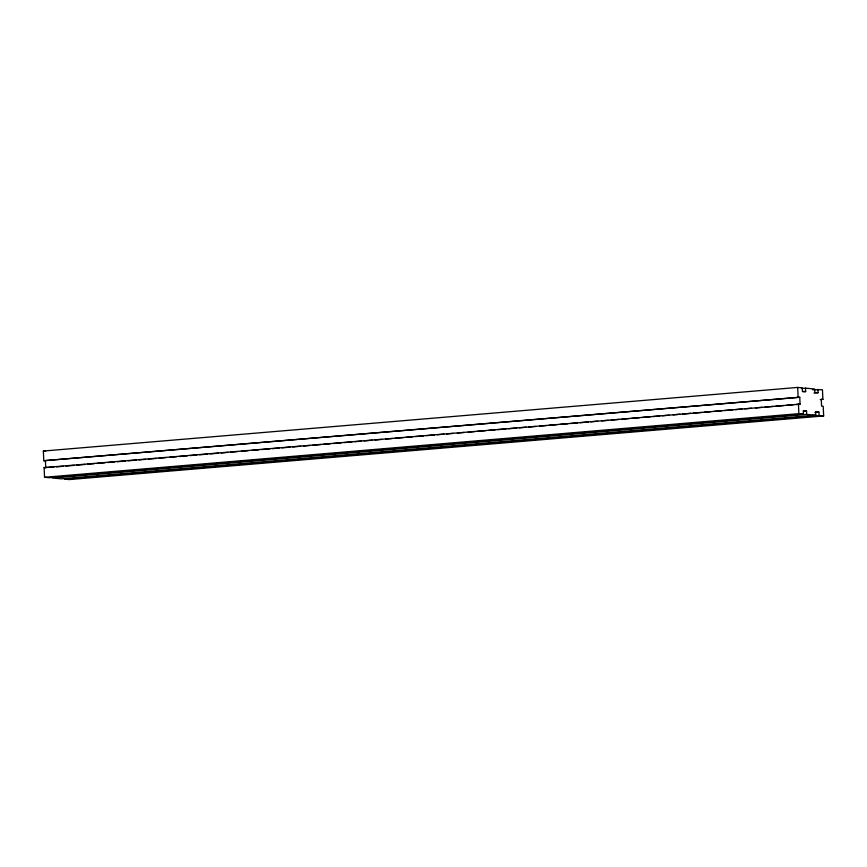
<?xml version="1.0" encoding="UTF-8"?>
<svg xmlns="http://www.w3.org/2000/svg" width="867" height="867" viewBox="0 0 867 867"><rect width="100%" height="100%" fill="white"/><g stroke="black" fill="none" stroke-linecap="round" stroke-linejoin="round"><path stroke-width="1.3" d="M796.014 404.488L800.068 404.152L799.753 397.249L43.794 460.713L43.35 451.046L797.683 387.43L802.246 387.852L802.409 391.299L805.66 391.602L805.508 388.156L801.455 388.492M812.498 389.749L822.458 389.716L822.902 399.384L820.204 399.611M802.961 391.83L805.66 391.602M814.005 393.087L818.047 392.74L817.895 389.294M43.794 460.713L799.753 397.249M822.902 399.384L821.266 399.232L821.58 406.135L823.206 406.287L823.65 415.954L819.087 415.531L818.925 412.085L815.674 411.782L815.825 415.228L806.7 414.393L806.538 410.936L803.286 410.633L803.438 414.09L49.105 477.706L44.542 477.283L44.098 467.616L800.068 404.152M44.098 467.616L53.83 467.085M56.528 466.858L63.269 466.283M65.968 466.056L74.074 465.373M76.773 465.145L84.868 464.463M87.567 464.235L94.308 463.672M97.006 463.444L105.102 462.761M107.801 462.534L114.552 461.959M117.251 461.732L125.347 461.049M128.045 460.821L136.141 460.139M138.839 459.911L145.591 459.347M148.29 459.12L156.385 458.437M159.084 458.209L165.835 457.635M169.878 457.299L176.63 456.725M179.328 456.497L187.424 455.814M190.122 455.587L196.863 455.023M199.562 454.796L207.668 454.113M210.367 453.885L218.462 453.203M221.161 452.975L227.902 452.401M230.6 452.173L237.352 451.609M241.394 451.263L248.146 450.699M252.199 450.352L258.94 449.789M261.639 449.561L269.735 448.878M272.433 448.651L279.185 448.076M281.883 447.849L289.979 447.166M292.678 446.938L300.773 446.256M303.472 446.028L310.223 445.465M312.922 445.237L321.018 444.554M323.716 444.327L330.457 443.752M333.156 443.525L341.262 442.842M343.961 442.614L352.056 441.932M354.755 441.704L361.496 441.14M364.194 440.913L372.29 440.219M374.988 439.992L381.74 439.428M385.793 439.081L392.534 438.518M395.233 438.29L403.328 437.607M406.027 437.38L412.779 436.805M415.477 436.578L423.573 435.895M426.271 435.668L434.367 434.985M437.066 434.757L443.817 434.194M446.516 433.966L453.257 433.392M457.31 433.056L464.051 432.481M468.104 432.145L474.856 431.571M477.554 431.343L485.65 430.661M488.349 430.433L495.09 429.869M497.788 429.642L505.884 428.959M508.582 428.732L516.678 428.049M519.387 427.821L526.128 427.247M528.827 427.019L535.578 426.456M539.621 426.109L546.373 425.545M549.071 425.318L557.167 424.635M559.865 424.407L567.961 423.725M570.659 423.497L577.411 422.923M580.11 422.695L588.205 422.012M590.904 421.785L597.645 421.221M601.698 420.874L608.45 420.311M611.148 420.083L619.244 419.4M621.942 419.173L628.683 418.598M631.382 418.371L639.478 417.688M642.176 417.46L650.272 416.778M652.97 416.55L659.722 415.987M662.421 415.759L669.172 415.185M673.215 414.849L679.966 414.274M682.665 414.047L690.761 413.364M693.459 413.136L701.555 412.454M704.253 412.226L711.005 411.662M713.704 411.435L721.799 410.752M724.498 410.524L732.593 409.842M735.292 409.614L742.033 409.04M744.742 408.812L751.483 408.249M755.536 407.902L762.277 407.338M764.976 407.111L773.071 406.428M775.77 406.2L783.866 405.518M786.564 405.29L793.316 404.716M803.839 411.164L806.538 410.936M44.542 477.283L798.875 413.667L803.438 414.09M814.882 412.421L818.925 412.085M806.7 414.393L52.367 478.01L61.492 478.844L815.825 415.228M819.087 415.531L64.754 479.148L69.317 479.57L823.65 415.954M805.508 388.156L814.633 388.99L814.796 392.448L818.047 392.74M43.35 451.046L45.637 451.252M797.683 387.43L798.117 397.097M798.431 404L798.875 413.667M45.42 460.865L45.734 467.768"/></g></svg>
